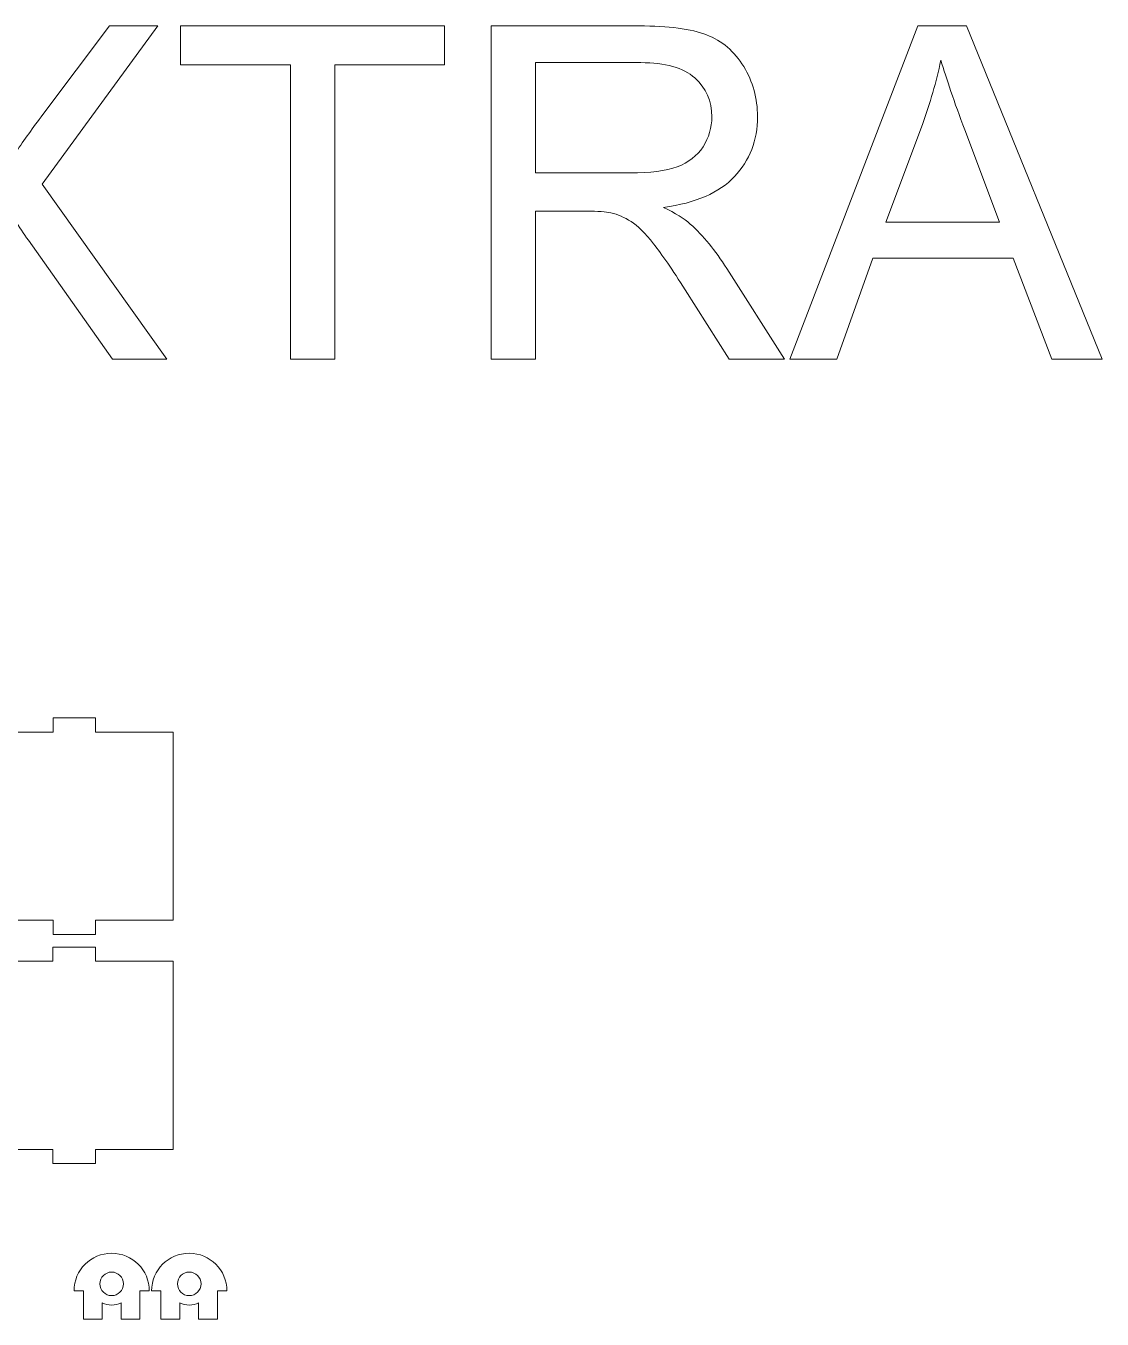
# Model space of a CAD drawing. Header units: millimetres. Extents: x -1381 to 521, y -496 to 496.
# Drawn here: x 292.4 to 521.1, y 221.2 to 496.1 of the extents above; entities that cross this region are included whole.
import ezdxf

# ---------------------------------------------------------------- set-up
doc = ezdxf.new("R2010")
doc.units = ezdxf.units.MM
doc.header["$MEASUREMENT"] = 0
doc.layers.add('layer 1', color=7, linetype='Continuous')

msp = doc.modelspace()

# ---------------------------------------------------------------- linework, layer by layer
at = {"layer": 'layer 1', "color": 250, "lineweight": 9}
for points, knots in [([(257.4306, 425.2676), (257.4306, 425.2676), (284.8076, 462.0266), (284.8076, 462.0266), (284.8076, 462.0266), (284.8076, 462.0266), (260.6958, 496.1117), (260.6958, 496.1117), (260.6958, 496.1117), (260.6958, 496.1117), (271.8612, 496.1117), (271.8612, 496.1117), (271.8612, 496.1117), (271.8612, 496.1117), (284.7726, 477.9881), (284.7726, 477.9881), (284.7726, 477.9881), (287.4628, 474.2297), (289.3257, 471.3595), (290.3961, 469.3634), (290.3961, 469.3634), (291.9972, 471.8387), (293.8764, 474.4775), (296.0361, 477.2636), (296.0361, 477.2636), (296.0361, 477.2636), (310.1862, 496.1117), (310.1862, 496.1117), (310.1862, 496.1117), (310.1862, 496.1117), (320.4611, 496.1117), (320.4611, 496.1117), (320.4611, 496.1117), (320.4611, 496.1117), (295.8561, 462.438), (295.8561, 462.438), (295.8561, 462.438), (295.8561, 462.438), (322.3403, 425.2676), (322.3403, 425.2676), (322.3403, 425.2676), (322.3403, 425.2676), (310.829, 425.2676), (310.829, 425.2676), (310.829, 425.2676), (310.829, 425.2676), (292.9532, 450.5316), (292.9532, 450.5316), (292.9532, 450.5316), (291.9318, 451.9668), (290.9571, 453.4019), (290.0502, 454.8183), (290.0502, 454.8183), (288.4679, 452.4436), (287.3459, 450.7794), (286.6541, 449.8398), (286.6541, 449.8398), (286.6541, 449.8398), (268.6942, 425.2676), (268.6942, 425.2676), (268.6942, 425.2676), (268.6942, 425.2676), (257.4306, 425.2676), (257.4306, 425.2676)], [0, 0, 0, 0, 0.05882353, 0.05882353, 0.05882353, 0.05882353, 0.11764706, 0.11764706, 0.11764706, 0.11764706, 0.17647059, 0.17647059, 0.17647059, 0.17647059, 0.23529412, 0.23529412, 0.23529412, 0.23529412, 0.29411765, 0.29411765, 0.29411765, 0.29411765, 0.35294118, 0.35294118, 0.35294118, 0.35294118, 0.41176471, 0.41176471, 0.41176471, 0.41176471, 0.47058824, 0.47058824, 0.47058824, 0.47058824, 0.52941176, 0.52941176, 0.52941176, 0.52941176, 0.58823529, 0.58823529, 0.58823529, 0.58823529, 0.64705882, 0.64705882, 0.64705882, 0.64705882, 0.70588235, 0.70588235, 0.70588235, 0.70588235, 0.76470588, 0.76470588, 0.76470588, 0.76470588, 0.82352941, 0.82352941, 0.82352941, 0.82352941, 0.88235294, 0.88235294, 0.88235294, 0.88235294, 1, 1, 1, 1]), ([(348.6257, 425.2676), (348.6257, 425.2676), (348.6257, 487.8002), (348.6257, 487.8002), (348.6257, 487.8002), (348.6257, 487.8002), (325.2759, 487.8002), (325.2759, 487.8002), (325.2759, 487.8002), (325.2759, 487.8002), (325.2759, 496.1117), (325.2759, 496.1117), (325.2759, 496.1117), (325.2759, 496.1117), (381.3762, 496.1117), (381.3762, 496.1117), (381.3762, 496.1117), (381.3762, 496.1117), (381.3762, 487.8002), (381.3762, 487.8002), (381.3762, 487.8002), (381.3762, 487.8002), (358.0264, 487.8002), (358.0264, 487.8002), (358.0264, 487.8002), (358.0264, 487.8002), (358.0264, 425.2676), (358.0264, 425.2676), (358.0264, 425.2676), (358.0264, 425.2676), (348.6257, 425.2676), (348.6257, 425.2676)], [0, 0, 0, 0, 0.11111111, 0.11111111, 0.11111111, 0.11111111, 0.22222222, 0.22222222, 0.22222222, 0.22222222, 0.33333333, 0.33333333, 0.33333333, 0.33333333, 0.44444444, 0.44444444, 0.44444444, 0.44444444, 0.55555556, 0.55555556, 0.55555556, 0.55555556, 0.66666667, 0.66666667, 0.66666667, 0.66666667, 0.77777778, 0.77777778, 0.77777778, 0.77777778, 1, 1, 1, 1]), ([(391.2537, 425.2676), (391.2537, 425.2676), (391.2537, 496.1117), (391.2537, 496.1117), (391.2537, 496.1117), (391.2537, 496.1117), (422.6533, 496.1117), (422.6533, 496.1117), (422.6533, 496.1117), (428.9687, 496.1117), (433.7672, 495.4689), (437.0488, 494.1998), (437.0488, 494.1998), (440.3304, 492.9306), (442.9529, 490.6868), (444.9162, 487.4706), (444.9162, 487.4706), (446.8796, 484.2567), (447.8519, 480.6948), (447.8519, 476.8008), (447.8519, 476.8008), (447.8519, 471.7732), (446.2181, 467.5333), (442.9692, 464.0881), (442.9692, 464.0881), (439.7204, 460.6406), (434.7092, 458.4645), (427.9146, 457.5248), (427.9146, 457.5248), (430.4038, 456.3376), (432.283, 455.1502), (433.5709, 453.9956), (433.5709, 453.9956), (436.3079, 451.4876), (438.8976, 448.3393), (441.3214, 444.5622), (441.3214, 444.5622), (441.3214, 444.5622), (453.5737, 425.2676), (453.5737, 425.2676), (453.5737, 425.2676), (453.5737, 425.2676), (441.866, 425.2676), (441.866, 425.2676), (441.866, 425.2676), (441.866, 425.2676), (432.4981, 440.0114), (432.4981, 440.0114), (432.4981, 440.0114), (429.7774, 444.2816), (427.5172, 447.5305), (425.7526, 449.7907), (425.7526, 449.7907), (423.9715, 452.0486), (422.3892, 453.6146), (420.9868, 454.5214), (420.9868, 454.5214), (419.6031, 455.412), (418.168, 456.0407), (416.7165, 456.403), (416.7165, 456.403), (415.66, 456.618), (413.9304, 456.7326), (411.5043, 456.7326), (411.5043, 456.7326), (411.5043, 456.7326), (400.6544, 456.7326), (400.6544, 456.7326), (400.6544, 456.7326), (400.6544, 456.7326), (400.6544, 425.2676), (400.6544, 425.2676), (400.6544, 425.2676), (400.6544, 425.2676), (391.2537, 425.2676), (391.2537, 425.2676)], [0, 0, 0, 0, 0.05, 0.05, 0.05, 0.05, 0.1, 0.1, 0.1, 0.1, 0.15, 0.15, 0.15, 0.15, 0.2, 0.2, 0.2, 0.2, 0.25, 0.25, 0.25, 0.25, 0.3, 0.3, 0.3, 0.3, 0.35, 0.35, 0.35, 0.35, 0.4, 0.4, 0.4, 0.4, 0.45, 0.45, 0.45, 0.45, 0.5, 0.5, 0.5, 0.5, 0.55, 0.55, 0.55, 0.55, 0.6, 0.6, 0.6, 0.6, 0.65, 0.65, 0.65, 0.65, 0.7, 0.7, 0.7, 0.7, 0.75, 0.75, 0.75, 0.75, 0.8, 0.8, 0.8, 0.8, 0.85, 0.85, 0.85, 0.85, 0.9, 0.9, 0.9, 0.9, 1, 1, 1, 1]), ([(454.7447, 425.2676), (454.7447, 425.2676), (481.9206, 496.1117), (481.9206, 496.1117), (481.9206, 496.1117), (481.9206, 496.1117), (492.2282, 496.1117), (492.2282, 496.1117), (492.2282, 496.1117), (492.2282, 496.1117), (521.0707, 425.2676), (521.0707, 425.2676), (521.0707, 425.2676), (521.0707, 425.2676), (510.4009, 425.2676), (510.4009, 425.2676), (510.4009, 425.2676), (510.4009, 425.2676), (502.2039, 446.7382), (502.2039, 446.7382), (502.2039, 446.7382), (502.2039, 446.7382), (472.3727, 446.7382), (472.3727, 446.7382), (472.3727, 446.7382), (472.3727, 446.7382), (464.6876, 425.2676), (464.6876, 425.2676), (464.6876, 425.2676), (464.6876, 425.2676), (454.7447, 425.2676), (454.7447, 425.2676)], [0, 0, 0, 0, 0.11111111, 0.11111111, 0.11111111, 0.11111111, 0.22222222, 0.22222222, 0.22222222, 0.22222222, 0.33333333, 0.33333333, 0.33333333, 0.33333333, 0.44444444, 0.44444444, 0.44444444, 0.44444444, 0.55555556, 0.55555556, 0.55555556, 0.55555556, 0.66666667, 0.66666667, 0.66666667, 0.66666667, 0.77777778, 0.77777778, 0.77777778, 0.77777778, 1, 1, 1, 1]), ([(400.6544, 464.8454), (400.6544, 464.8454), (420.7741, 464.8454), (420.7741, 464.8454), (420.7741, 464.8454), (425.0607, 464.8454), (428.3914, 465.2918), (430.7988, 466.1823), (430.7988, 466.1823), (433.2063, 467.0565), (435.0387, 468.4729), (436.2752, 470.4363), (436.2752, 470.4363), (437.528, 472.3832), (438.1544, 474.4938), (438.1544, 476.7844), (438.1544, 476.7844), (438.1544, 480.1338), (436.9507, 482.9035), (434.5269, 485.0632), (434.5269, 485.0632), (432.1031, 487.2252), (428.2769, 488.2957), (423.0483, 488.2957), (423.0483, 488.2957), (423.0483, 488.2957), (400.6544, 488.2957), (400.6544, 488.2957), (400.6544, 488.2957), (400.6544, 488.2957), (400.6544, 464.8454), (400.6544, 464.8454)], [0, 0, 0, 0, 0.11111111, 0.11111111, 0.11111111, 0.11111111, 0.22222222, 0.22222222, 0.22222222, 0.22222222, 0.33333333, 0.33333333, 0.33333333, 0.33333333, 0.44444444, 0.44444444, 0.44444444, 0.44444444, 0.55555556, 0.55555556, 0.55555556, 0.55555556, 0.66666667, 0.66666667, 0.66666667, 0.66666667, 0.77777778, 0.77777778, 0.77777778, 0.77777778, 1, 1, 1, 1]), ([(475.1261, 454.3579), (475.1261, 454.3579), (499.2682, 454.3579), (499.2682, 454.3579), (499.2682, 454.3579), (499.2682, 454.3579), (491.88, 473.9983), (491.88, 473.9983), (491.88, 473.9983), (489.6548, 479.9678), (487.972, 484.8996), (486.801, 488.7912), (486.801, 488.7912), (485.8286, 484.1727), (484.5268, 479.6383), (482.893, 475.153), (482.893, 475.153), (482.893, 475.153), (475.1261, 454.3579), (475.1261, 454.3579)], [0, 0, 0, 0, 0.16666667, 0.16666667, 0.16666667, 0.16666667, 0.33333333, 0.33333333, 0.33333333, 0.33333333, 0.5, 0.5, 0.5, 0.5, 0.66666667, 0.66666667, 0.66666667, 0.66666667, 1, 1, 1, 1]), ([(298.1924, 346.0052), (298.1924, 346.0052), (298.1924, 349.0052), (298.1924, 349.0052), (298.1924, 349.0052), (298.1924, 349.0052), (307.1924, 349.0052), (307.1924, 349.0052), (307.1924, 349.0052), (307.1924, 349.0052), (307.1924, 346.0052), (307.1924, 346.0052)], [0, 0, 0, 0, 0.25, 0.25, 0.25, 0.25, 0.5, 0.5, 0.5, 0.5, 1, 1, 1, 1]), ([(307.1924, 346.0052), (307.1924, 346.0052), (323.6924, 346.0052), (323.6924, 346.0052), (323.6924, 346.0052), (323.6924, 346.0052), (323.6924, 306.0052), (323.6924, 306.0052), (323.6924, 306.0052), (323.6924, 306.0052), (307.1924, 306.0052), (307.1924, 306.0052)], [0, 0, 0, 0, 0.25, 0.25, 0.25, 0.25, 0.5, 0.5, 0.5, 0.5, 1, 1, 1, 1]), ([(298.1924, 306.0052), (298.1924, 306.0052), (298.1924, 303.0052), (298.1924, 303.0052), (298.1924, 303.0052), (298.1924, 303.0052), (307.1924, 303.0052), (307.1924, 303.0052), (307.1924, 303.0052), (307.1924, 303.0052), (307.1924, 306.0052), (307.1924, 306.0052)], [0, 0, 0, 0, 0.25, 0.25, 0.25, 0.25, 0.5, 0.5, 0.5, 0.5, 1, 1, 1, 1]), ([(298.1718, 297.3219), (298.1718, 297.3219), (298.1718, 300.3219), (298.1718, 300.3219), (298.1718, 300.3219), (298.1718, 300.3219), (307.1718, 300.3219), (307.1718, 300.3219), (307.1718, 300.3219), (307.1718, 300.3219), (307.1718, 297.3219), (307.1718, 297.3219)], [0, 0, 0, 0, 0.25, 0.25, 0.25, 0.25, 0.5, 0.5, 0.5, 0.5, 1, 1, 1, 1]), ([(307.1718, 297.3219), (307.1718, 297.3219), (323.6718, 297.3219), (323.6718, 297.3219), (323.6718, 297.3219), (323.6718, 297.3219), (323.6718, 257.3219), (323.6718, 257.3219), (323.6718, 257.3219), (323.6718, 257.3219), (307.1718, 257.3219), (307.1718, 257.3219)], [0, 0, 0, 0, 0.25, 0.25, 0.25, 0.25, 0.5, 0.5, 0.5, 0.5, 1, 1, 1, 1]), ([(298.1718, 257.3219), (298.1718, 257.3219), (298.1718, 254.3219), (298.1718, 254.3219), (298.1718, 254.3219), (298.1718, 254.3219), (307.1718, 254.3219), (307.1718, 254.3219), (307.1718, 254.3219), (307.1718, 254.3219), (307.1718, 257.3219), (307.1718, 257.3219)], [0, 0, 0, 0, 0.25, 0.25, 0.25, 0.25, 0.5, 0.5, 0.5, 0.5, 1, 1, 1, 1]), ([(302.6361, 227.2395), (302.6361, 231.6576), (306.2178, 235.2395), (310.6361, 235.2395), (310.6361, 235.2395), (315.0544, 235.2395), (318.6361, 231.6576), (318.6361, 227.2395)], [0, 0, 0, 0, 0.33333333, 0.33333333, 0.33333333, 0.33333333, 1, 1, 1, 1]), ([(319.1194, 227.2395), (319.1194, 231.6576), (322.7011, 235.2395), (327.1194, 235.2395), (327.1194, 235.2395), (331.5377, 235.2395), (335.1194, 231.6576), (335.1194, 227.2395)], [0, 0, 0, 0, 0.33333333, 0.33333333, 0.33333333, 0.33333333, 1, 1, 1, 1]), ([(310.6361, 231.2395), (309.2554, 231.2395), (308.1361, 230.1202), (308.1361, 228.7395), (308.1361, 228.7395), (308.1361, 227.3588), (309.2554, 226.2395), (310.6361, 226.2395), (310.6361, 226.2395), (312.0168, 226.2395), (313.1361, 227.3588), (313.1361, 228.7395), (313.1361, 228.7395), (313.1361, 230.1202), (312.0168, 231.2395), (310.6361, 231.2395)], [0, 0, 0, 0, 0.2, 0.2, 0.2, 0.2, 0.4, 0.4, 0.4, 0.4, 0.6, 0.6, 0.6, 0.6, 1, 1, 1, 1]), ([(327.1194, 231.2395), (325.7387, 231.2395), (324.6194, 230.1202), (324.6194, 228.7395), (324.6194, 228.7395), (324.6194, 227.3588), (325.7387, 226.2395), (327.1194, 226.2395), (327.1194, 226.2395), (328.5001, 226.2395), (329.6194, 227.3588), (329.6194, 228.7395), (329.6194, 228.7395), (329.6194, 230.1202), (328.5001, 231.2395), (327.1194, 231.2395)], [0, 0, 0, 0, 0.2, 0.2, 0.2, 0.2, 0.4, 0.4, 0.4, 0.4, 0.6, 0.6, 0.6, 0.6, 1, 1, 1, 1]), ([(308.6361, 224.2395), (308.6361, 224.2395), (308.6361, 221.2395), (308.6361, 221.2395), (308.6361, 221.2395), (308.6361, 221.2395), (304.6361, 221.2395), (304.6361, 221.2395), (304.6361, 221.2395), (304.6361, 221.2395), (304.6361, 224.2395), (304.6361, 224.2395)], [0, 0, 0, 0, 0.25, 0.25, 0.25, 0.25, 0.5, 0.5, 0.5, 0.5, 1, 1, 1, 1]), ([(312.6361, 224.7073), (312.0336, 224.4079), (311.3545, 224.2395), (310.6361, 224.2395), (310.6361, 224.2395), (309.9177, 224.2395), (309.2386, 224.4079), (308.6361, 224.7073)], [0, 0, 0, 0, 0.33333333, 0.33333333, 0.33333333, 0.33333333, 1, 1, 1, 1]), ([(316.6361, 224.2395), (316.6361, 224.2395), (316.6361, 221.2395), (316.6361, 221.2395), (316.6361, 221.2395), (316.6361, 221.2395), (312.6361, 221.2395), (312.6361, 221.2395), (312.6361, 221.2395), (312.6361, 221.2395), (312.6361, 224.2395), (312.6361, 224.2395)], [0, 0, 0, 0, 0.25, 0.25, 0.25, 0.25, 0.5, 0.5, 0.5, 0.5, 1, 1, 1, 1]), ([(325.1194, 224.2395), (325.1194, 224.2395), (325.1194, 221.2395), (325.1194, 221.2395), (325.1194, 221.2395), (325.1194, 221.2395), (321.1194, 221.2395), (321.1194, 221.2395), (321.1194, 221.2395), (321.1194, 221.2395), (321.1194, 224.2395), (321.1194, 224.2395)], [0, 0, 0, 0, 0.25, 0.25, 0.25, 0.25, 0.5, 0.5, 0.5, 0.5, 1, 1, 1, 1]), ([(329.1194, 224.7073), (328.5169, 224.4079), (327.8378, 224.2395), (327.1194, 224.2395), (327.1194, 224.2395), (326.401, 224.2395), (325.7219, 224.4079), (325.1194, 224.7073)], [0, 0, 0, 0, 0.33333333, 0.33333333, 0.33333333, 0.33333333, 1, 1, 1, 1]), ([(333.1194, 224.2395), (333.1194, 224.2395), (333.1194, 221.2395), (333.1194, 221.2395), (333.1194, 221.2395), (333.1194, 221.2395), (329.1194, 221.2395), (329.1194, 221.2395), (329.1194, 221.2395), (329.1194, 221.2395), (329.1194, 224.2395), (329.1194, 224.2395)], [0, 0, 0, 0, 0.25, 0.25, 0.25, 0.25, 0.5, 0.5, 0.5, 0.5, 1, 1, 1, 1])]:
    msp.add_open_spline(points, degree=3, knots=knots, dxfattribs=at)
for points in [[(269.6924, 346.0052), (269.6924, 346.0052), (298.1924, 346.0052), (298.1924, 346.0052)], [(298.1924, 306.0052), (298.1924, 306.0052), (269.6924, 306.0052), (269.6924, 306.0052)], [(269.6718, 297.3219), (269.6718, 297.3219), (298.1718, 297.3219), (298.1718, 297.3219)], [(298.1718, 257.3219), (298.1718, 257.3219), (269.6718, 257.3219), (269.6718, 257.3219)], [(304.6361, 227.2395), (304.6361, 227.2395), (302.6361, 227.2395), (302.6361, 227.2395)], [(304.6361, 224.2395), (304.6361, 224.2395), (304.6361, 227.2395), (304.6361, 227.2395)], [(316.6361, 227.2395), (316.6361, 227.2395), (316.6361, 224.2395), (316.6361, 224.2395)], [(316.6361, 227.2395), (316.6361, 227.2395), (318.6361, 227.2395), (318.6361, 227.2395)], [(321.1194, 227.2395), (321.1194, 227.2395), (319.1194, 227.2395), (319.1194, 227.2395)], [(321.1194, 224.2395), (321.1194, 224.2395), (321.1194, 227.2395), (321.1194, 227.2395)], [(333.1194, 227.2395), (333.1194, 227.2395), (333.1194, 224.2395), (333.1194, 224.2395)], [(333.1194, 227.2395), (333.1194, 227.2395), (335.1194, 227.2395), (335.1194, 227.2395)], [(308.6361, 224.7073), (308.6361, 224.7073), (308.6361, 224.2395), (308.6361, 224.2395)], [(312.6361, 224.2395), (312.6361, 224.2395), (312.6361, 224.7073), (312.6361, 224.7073)], [(325.1194, 224.7073), (325.1194, 224.7073), (325.1194, 224.2395), (325.1194, 224.2395)], [(329.1194, 224.2395), (329.1194, 224.2395), (329.1194, 224.7073), (329.1194, 224.7073)]]:
    msp.add_open_spline(points, degree=3, dxfattribs=at)

doc.saveas('drawing.dxf')
